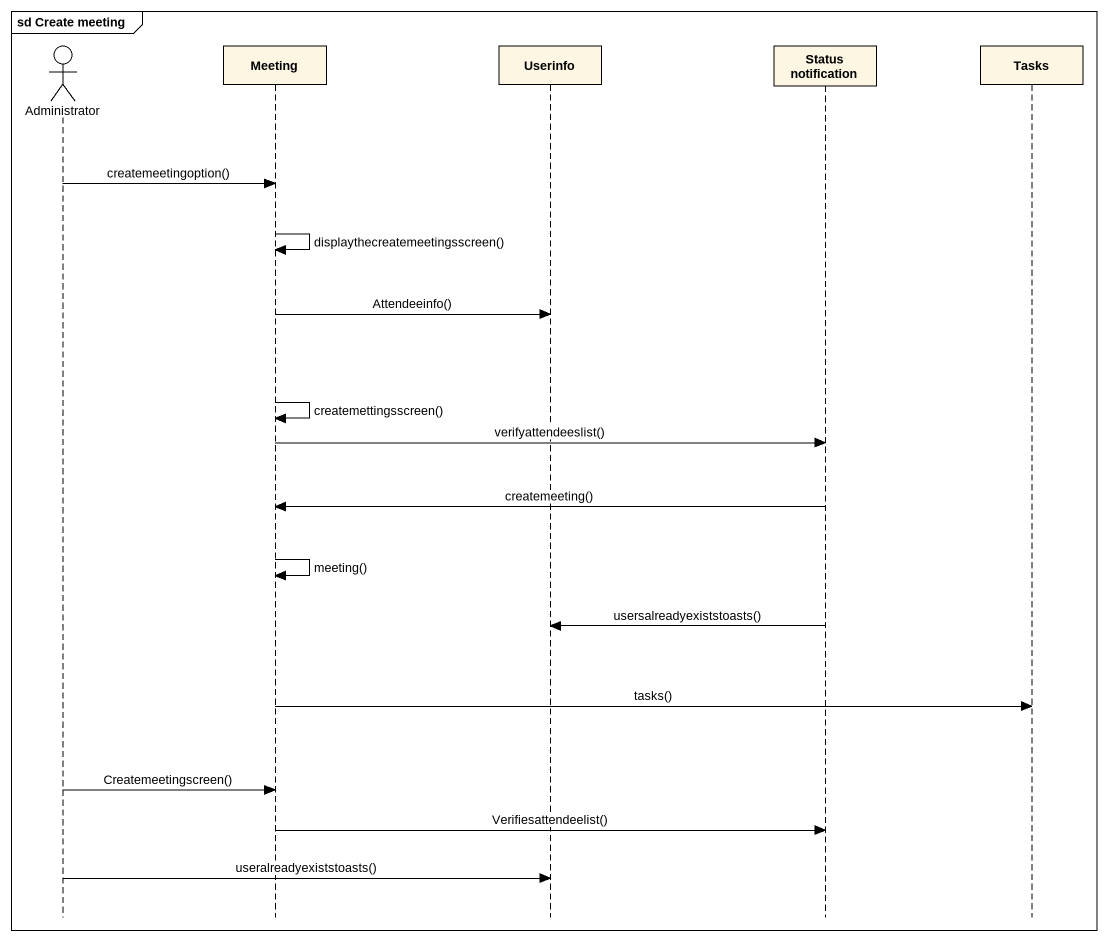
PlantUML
@startuml
mainframe sd Create meeting
hide footbox
actor Administrator
participant Meeting
participant Userinfo
participant "Status notification" as Status_notification
participant Tasks

Administrator -> Meeting : createmeetingoption()
Meeting -> Meeting : displaythecreatemeetingsscreen()
Meeting -> Userinfo : Attendeeinfo()
Meeting -> Meeting : createmettingsscreen()
Meeting -> Status_notification : verifyattendeeslist()
Status_notification -> Meeting : createmeeting()
Meeting -> Meeting : meeting()
Status_notification -> Userinfo : usersalreadyexiststoasts()
Meeting -> Tasks : tasks()
Administrator -> Meeting : Createmeetingscreen()
Meeting -> Status_notification : Verifiesattendeelist()
Administrator -> Userinfo : useralreadyexiststoasts()
@enduml
